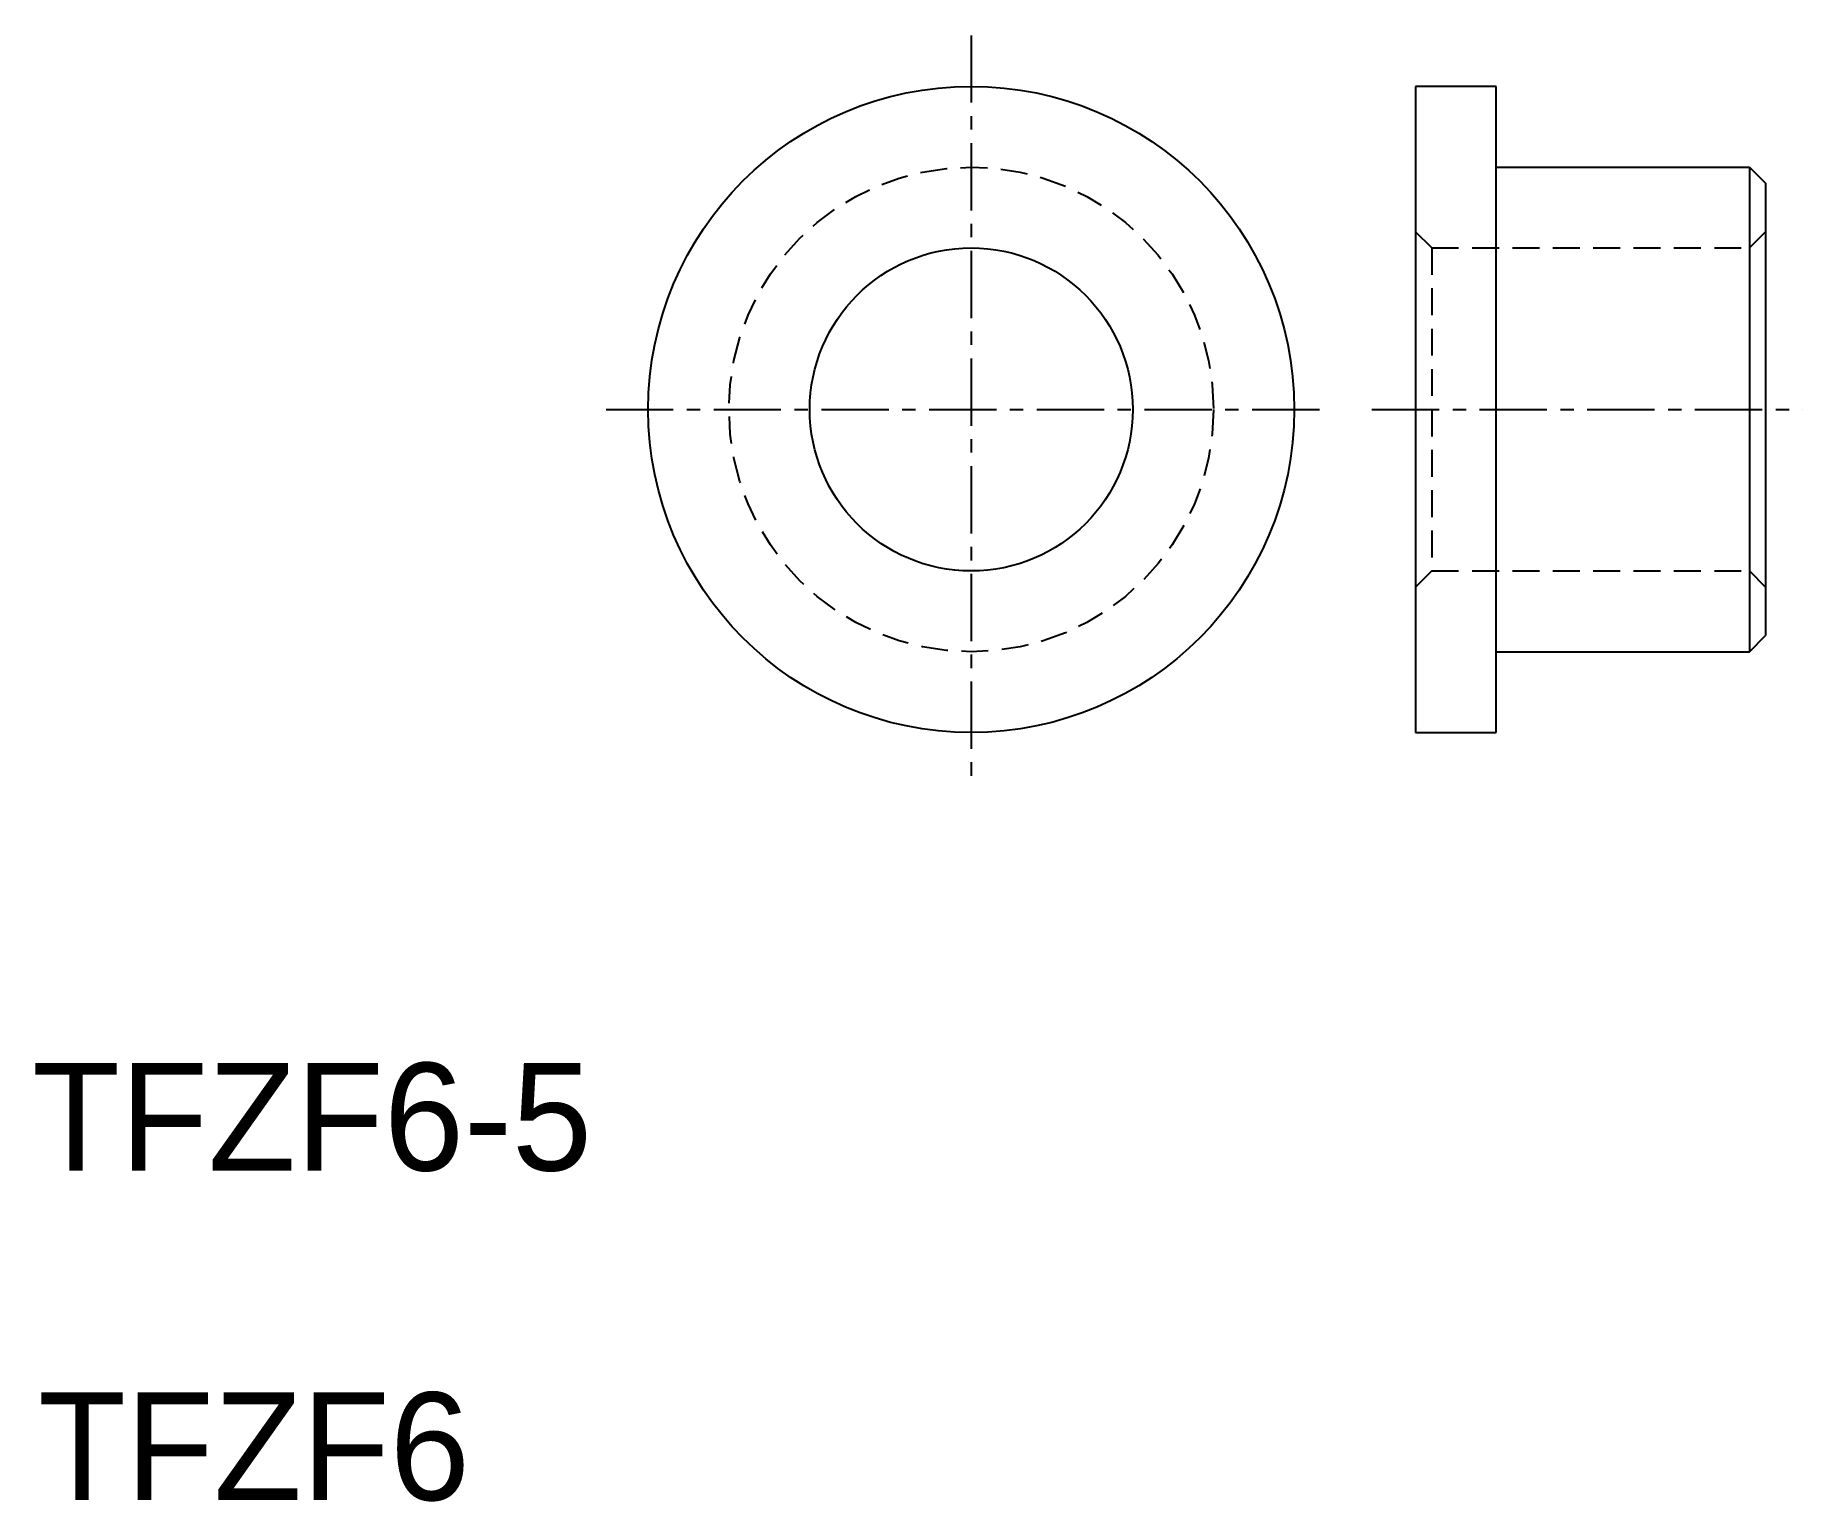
# Model space of a CAD drawing. Extents: x 10 to 42.8, y 10 to 37.2.
import ezdxf

# ---------------------------------------------------------------- set-up
doc = ezdxf.new("R2010")
doc.units = 0
doc.linetypes.add('CENTER', pattern=[2, 1.25, -0.25, 0.25, -0.25])
doc.linetypes.add('DASHED', pattern=[0.75, 0.5, -0.25])
doc.layers.get('0').update_dxf_attribs({"linetype": 'CONTINUOUS'})
doc.layers.add('CENTER', color=1, linetype='CENTER')

msp = doc.modelspace()

# ---------------------------------------------------------------- linework, layer by layer
at = {"color": 7, "linetype": 'CONTINUOUS'}
for p, q in [((35.587715, 36.255385), (35.587715, 24.255385)), ((37.087715, 36.255385), (35.587715, 36.255385)), ((37.087715, 34.755385), (37.087715, 36.255385)), ((37.087715, 34.755385), (41.787715, 34.755385)), ((37.087715, 24.255385), (37.087715, 34.755385)), ((41.787715, 34.755385), (41.787715, 25.755385)), ((41.787715, 34.755385), (42.087715, 34.455385)), ((42.087715, 34.455385), (42.087715, 33.555366)), ((42.087715, 33.555366), (42.087715, 26.955405)), ((42.087715, 26.955405), (42.087715, 26.055385)), ((41.787715, 25.755385), (42.087715, 26.055385)), ((37.087715, 25.755385), (41.787715, 25.755385)), ((35.587715, 24.255385), (37.087715, 24.255385))]:
    msp.add_line(p, q, dxfattribs=at)
at = {"color": 3, "linetype": 'DASHED'}
for p, q in [((35.887715, 33.255366), (35.587715, 33.555366)), ((35.887715, 33.255366), (41.787715, 33.255366)), ((35.887715, 33.255366), (35.887715, 27.255405)), ((35.887715, 27.255405), (35.587715, 26.955405)), ((35.887715, 27.255405), (41.787715, 27.255405))]:
    msp.add_line(p, q, dxfattribs=at)
at = {"color": 3}
for p, q in [((41.787715, 33.255366), (42.087715, 33.555366)), ((41.787715, 27.255405), (42.087715, 26.955405))]:
    msp.add_line(p, q, dxfattribs=at)
at = {"color": 7, "linetype": 'CONTINUOUS'}
for radius in [6, 3]:
    msp.add_circle((27.334996, 30.255385), radius, dxfattribs=at)
at = {"color": 3, "linetype": 'DASHED'}
msp.add_circle((27.334996, 30.255385), 4.5, dxfattribs=at)
at = {"layer": 'CENTER', "color": 1, "linetype": 'CENTER'}
for p, q in [((27.334996, 37.2029), (27.334996, 23.444503)), ((20.55089, 30.255385), (34.045123, 30.255385)), ((34.777429, 30.255385), (42.777735, 30.255385))]:
    msp.add_line(p, q, dxfattribs=at)

# ---------------------------------------------------------------- texts
at = {"color": 7, "linetype": 'CONTINUOUS'}
for s, p in [('TFZF6-5', (9.890718, 16.120646)), ('TFZF6', (10, 10))]:
    msp.add_text(s, height=2, dxfattribs=at).set_placement(p)

doc.saveas('drawing.dxf')
